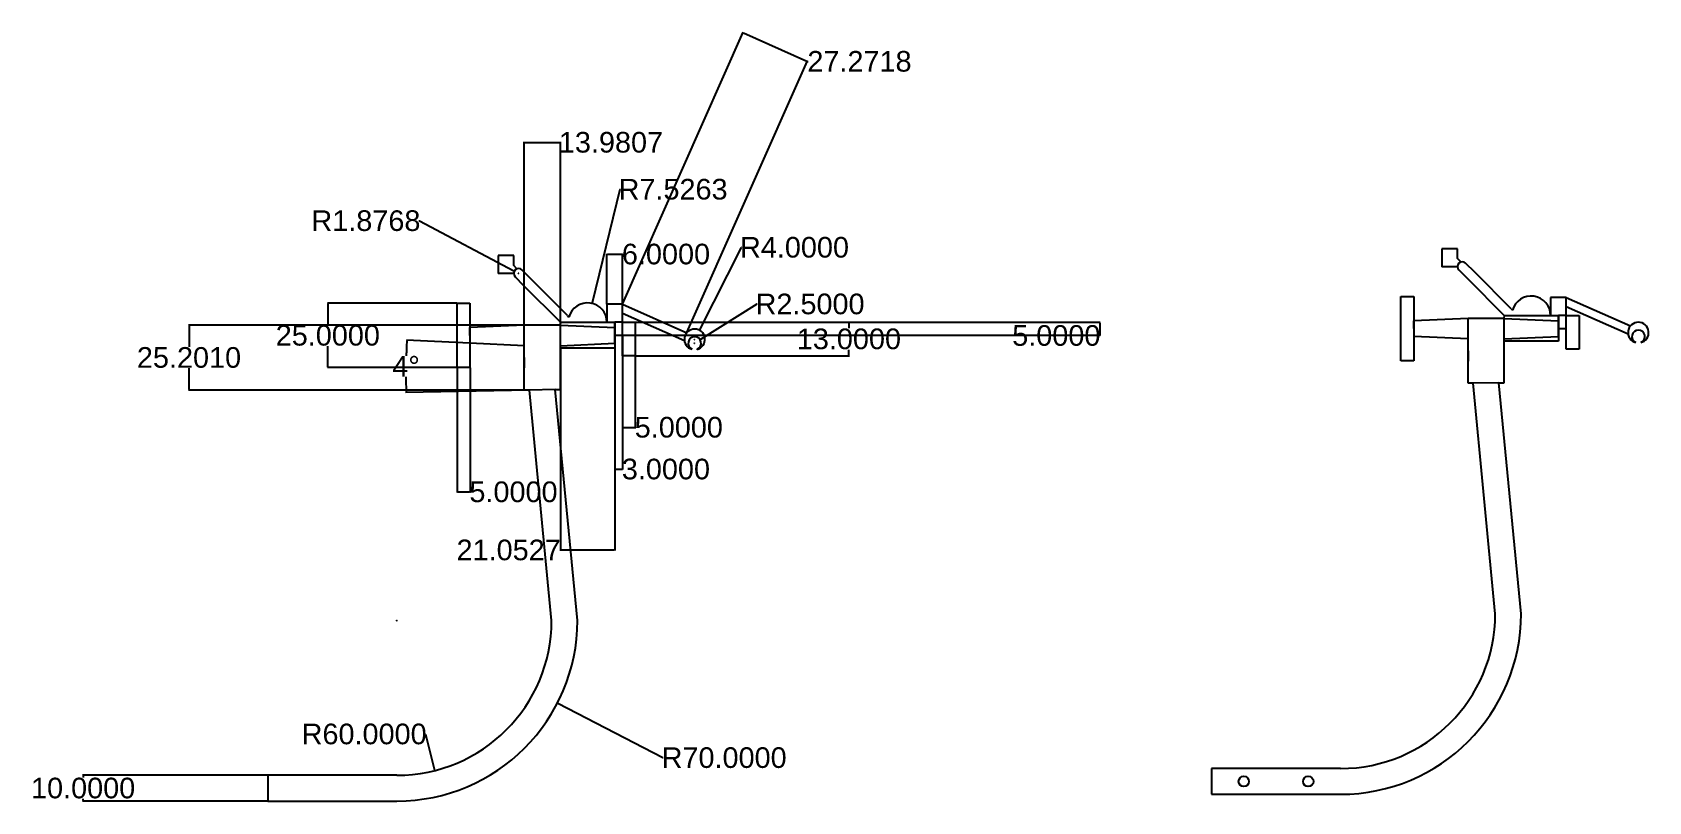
# Model space of a CAD drawing. Header units: centimetres. Extents: x 278 to 1925, y 134 to 807.
# Drawn here: x 1299 to 1925, y 500 to 798 of the extents above; entities that cross this region are included whole.
import ezdxf

# ---------------------------------------------------------------- set-up
doc = ezdxf.new("R2010")
doc.units = ezdxf.units.CM
doc.header["$MEASUREMENT"] = 0
doc.layers.add('Dimensiuni', color=7, linetype='Continuous')
doc.layers.add('Sistem prindere', color=130, linetype='Continuous')
doc.styles.get("Standard").update_dxf_attribs({"font": 'arial.ttf'})
doc.dimstyles.get("Standard").update_dxf_attribs({"dimtxt": 8, "dimasz": 0.18, "dimexe": 0.18, "dimexo": 0.0625, "dimgap": 0.09, "dimtad": 0, "dimtih": 1, "dimtoh": 1, "dimdec": 4, "dimzin": 0, "dimdsep": 46, "dimtxsty": 'Standard', "dimcen": 0.09, "dimadec": 0, "dimazin": 0, "dimtfac": 1, "dimtdec": 4, "dimtofl": 0, "dimtmove": 0, "dimatfit": 3, "dimfxl": 1, "dimtolj": 1, "dimtzin": 0, "dimarcsym": 0})

# ---------------------------------------------------------------- blocks, each defined once
blk = doc.blocks.new('*D27')
at = {"layer": 'Defpoints', "color": 0, "transparency": 16777216}
for p in [(1390.16, 510.05), (1318.57, 500.05), (1390.16, 500.05)]:
    blk.add_point(p, dxfattribs=at)
at = {"layer": 'Dimensiuni', "color": 0, "lineweight": -2, "transparency": 16777216}
for p, q in [((1390.1, 510.05), (1318.39, 510.05)), ((1318.57, 509.87), (1318.57, 509.23)), ((1390.1, 500.05), (1318.39, 500.05)), ((1318.57, 500.23), (1318.57, 500.88))]:
    blk.add_line(p, q, dxfattribs=at)
at = {"layer": 'Dimensiuni', "color": 0, "transparency": 16777216}
for points in [[(1318.54, 509.87), (1318.6, 509.87), (1318.57, 510.05)], [(1318.54, 500.23), (1318.6, 500.23), (1318.57, 500.05)]]:
    blk.add_solid(points, dxfattribs=at)
at = {"layer": 'Dimensiuni', "color": 0, "transparency": 16777216, "insert": (1318.57, 505.05), "char_height": 8, "attachment_point": 5}
blk.add_mtext('\\A1;10.0000', dxfattribs=at)
blk = doc.blocks.new('*D28')
at = {"layer": 'Defpoints', "color": 0, "transparency": 16777216}
for p in [(1440.16, 570.05), (1454.87, 511.88)]:
    blk.add_point(p, dxfattribs=at)
at = {"layer": 'Dimensiuni', "color": 0, "lineweight": -2, "transparency": 16777216}
for p, q in [((1451.12, 526.02), (1451.3, 526.02)), ((1451.3, 526.02), (1454.83, 512.06))]:
    blk.add_line(p, q, dxfattribs=at)
at = {"layer": 'Dimensiuni', "color": 0, "transparency": 16777216}
blk.add_solid([(1454.86, 512.07), (1454.8, 512.05), (1454.87, 511.88)], dxfattribs=at)
at = {"layer": 'Dimensiuni', "color": 0, "transparency": 16777216, "insert": (1427.5, 526.02), "char_height": 8, "attachment_point": 5}
blk.add_mtext('\\A1;R60.0000', dxfattribs=at)
blk = doc.blocks.new('*D29')
at = {"layer": 'Defpoints', "color": 0, "transparency": 16777216}
for p in [(1440.16, 570.05), (1502.36, 537.94)]:
    blk.add_point(p, dxfattribs=at)
at = {"layer": 'Dimensiuni', "color": 0, "lineweight": -2, "transparency": 16777216}
for p, q in [((1440.16, 569.96), (1440.16, 570.14)), ((1440.07, 570.05), (1440.25, 570.05)), ((1543.25, 516.84), (1502.52, 537.86)), ((1543.43, 516.84), (1543.25, 516.84))]:
    blk.add_line(p, q, dxfattribs=at)
at = {"layer": 'Dimensiuni', "color": 0, "transparency": 16777216}
blk.add_solid([(1502.54, 537.89), (1502.51, 537.83), (1502.36, 537.94)], dxfattribs=at)
at = {"layer": 'Dimensiuni', "color": 0, "transparency": 16777216, "insert": (1567.04, 516.84), "char_height": 8, "attachment_point": 5}
blk.add_mtext('\\A1;R70.0000', dxfattribs=at)
blk = doc.blocks.new('*D30')
at = {"layer": 'Defpoints', "color": 0, "transparency": 16777216}
for p in [(1463.53, 693.14), (1413.42, 668.14), (1463.53, 668.14)]:
    blk.add_point(p, dxfattribs=at)
at = {"layer": 'Dimensiuni', "color": 0, "lineweight": -2, "transparency": 16777216}
for p, q in [((1463.46, 693.14), (1413.24, 693.14)), ((1413.42, 692.96), (1413.42, 684.82)), ((1413.42, 668.32), (1413.42, 676.47)), ((1463.46, 668.14), (1413.24, 668.14))]:
    blk.add_line(p, q, dxfattribs=at)
at = {"layer": 'Dimensiuni', "color": 0, "transparency": 16777216}
for points in [[(1413.39, 692.96), (1413.45, 692.96), (1413.42, 693.14)], [(1413.39, 668.32), (1413.45, 668.32), (1413.42, 668.14)]]:
    blk.add_solid(points, dxfattribs=at)
at = {"layer": 'Dimensiuni', "color": 0, "transparency": 16777216, "insert": (1413.42, 680.64), "char_height": 8, "attachment_point": 5}
blk.add_mtext('\\A1;25.0000', dxfattribs=at)
blk = doc.blocks.new('*D31')
at = {"layer": 'Defpoints', "color": 0, "transparency": 16777216}
for p in [(1463.53, 668.14), (1468.53, 668.14), (1468.53, 619.93)]:
    blk.add_point(p, dxfattribs=at)
at = {"layer": 'Dimensiuni', "color": 0, "lineweight": -2, "transparency": 16777216}
for p, q in [((1463.53, 668.08), (1463.53, 619.75)), ((1468.53, 668.08), (1468.53, 619.75)), ((1463.71, 619.93), (1468.35, 619.93)), ((1468.53, 619.93), (1468.71, 619.93))]:
    blk.add_line(p, q, dxfattribs=at)
at = {"layer": 'Dimensiuni', "color": 0, "transparency": 16777216}
for points in [[(1463.71, 619.96), (1463.71, 619.9), (1463.53, 619.93)], [(1468.35, 619.96), (1468.35, 619.9), (1468.53, 619.93)]]:
    blk.add_solid(points, dxfattribs=at)
at = {"layer": 'Dimensiuni', "color": 0, "transparency": 16777216, "insert": (1485.39, 619.93), "char_height": 8, "attachment_point": 5}
blk.add_mtext('\\A1;5.0000', dxfattribs=at)
blk = doc.blocks.new('*D32')
at = {"layer": 'Defpoints', "color": 0, "transparency": 16777216}
for p in [(1503.56, 755.49), (1489.58, 684.64), (1503.56, 684.64)]:
    blk.add_point(p, dxfattribs=at)
at = {"layer": 'Dimensiuni', "color": 0, "lineweight": -2, "transparency": 16777216}
for p, q in [((1489.58, 684.7), (1489.58, 755.67)), ((1489.76, 755.49), (1503.38, 755.49)), ((1503.56, 684.7), (1503.56, 755.67)), ((1503.56, 755.49), (1503.74, 755.49))]:
    blk.add_line(p, q, dxfattribs=at)
at = {"layer": 'Dimensiuni', "color": 0, "transparency": 16777216}
for points in [[(1489.76, 755.52), (1489.76, 755.46), (1489.58, 755.49)], [(1503.38, 755.52), (1503.38, 755.46), (1503.56, 755.49)]]:
    blk.add_solid(points, dxfattribs=at)
at = {"layer": 'Dimensiuni', "color": 0, "transparency": 16777216, "insert": (1523.17, 755.49), "char_height": 8, "attachment_point": 5}
blk.add_mtext('\\A1;13.9807', dxfattribs=at)
blk = doc.blocks.new('*D33')
at = {"layer": 'Defpoints', "color": 0, "transparency": 16777216}
for p in [(1359.61, 684.64), (1489.58, 684.64), (1489.58, 659.44)]:
    blk.add_point(p, dxfattribs=at)
at = {"layer": 'Dimensiuni', "color": 0, "lineweight": -2, "transparency": 16777216}
for p, q in [((1489.52, 684.64), (1359.43, 684.64)), ((1359.61, 684.46), (1359.61, 676.22)), ((1359.61, 659.62), (1359.61, 667.87)), ((1489.52, 659.44), (1359.43, 659.44))]:
    blk.add_line(p, q, dxfattribs=at)
at = {"layer": 'Dimensiuni', "color": 0, "transparency": 16777216}
for points in [[(1359.58, 684.46), (1359.64, 684.46), (1359.61, 684.64)], [(1359.58, 659.62), (1359.64, 659.62), (1359.61, 659.44)]]:
    blk.add_solid(points, dxfattribs=at)
at = {"layer": 'Dimensiuni', "color": 0, "transparency": 16777216, "insert": (1359.61, 672.04), "char_height": 8, "attachment_point": 5}
blk.add_mtext('\\A1;25.2010', dxfattribs=at)
blk = doc.blocks.new('*D34')
at = {"layer": 'Defpoints', "color": 0, "transparency": 16777216}
for p in [(1503.56, 675.74), (1524.61, 675.74), (1503.56, 597.39)]:
    blk.add_point(p, dxfattribs=at)
at = {"layer": 'Dimensiuni', "color": 0, "lineweight": -2, "transparency": 16777216}
for p, q in [((1503.56, 675.68), (1503.56, 597.21)), ((1524.61, 675.68), (1524.61, 597.21)), ((1503.56, 597.39), (1503.38, 597.39)), ((1524.43, 597.39), (1503.74, 597.39))]:
    blk.add_line(p, q, dxfattribs=at)
at = {"layer": 'Dimensiuni', "color": 0, "transparency": 16777216}
for points in [[(1503.74, 597.42), (1503.74, 597.36), (1503.56, 597.39)], [(1524.43, 597.42), (1524.43, 597.36), (1524.61, 597.39)]]:
    blk.add_solid(points, dxfattribs=at)
at = {"layer": 'Dimensiuni', "color": 0, "transparency": 16777216, "insert": (1483.51, 597.39), "char_height": 8, "attachment_point": 5}
blk.add_mtext('\\A1;21.0527', dxfattribs=at)
blk = doc.blocks.new('*D35')
at = {"layer": 'Defpoints', "color": 0, "transparency": 16777216}
for p in [(1515.86, 693.06), (1514.09, 685.74)]:
    blk.add_point(p, dxfattribs=at)
at = {"layer": 'Dimensiuni', "color": 0, "lineweight": -2, "transparency": 16777216}
for p, q in [((1526.55, 737.28), (1515.9, 693.23)), ((1526.73, 737.28), (1526.55, 737.28)), ((1514, 685.74), (1514.18, 685.74)), ((1514.09, 685.65), (1514.09, 685.83))]:
    blk.add_line(p, q, dxfattribs=at)
at = {"layer": 'Dimensiuni', "color": 0, "transparency": 16777216}
blk.add_solid([(1515.87, 693.24), (1515.93, 693.22), (1515.86, 693.06)], dxfattribs=at)
at = {"layer": 'Dimensiuni', "color": 0, "transparency": 16777216, "insert": (1547.25, 737.28), "char_height": 8, "attachment_point": 5}
blk.add_mtext('\\A1;R7.5263', dxfattribs=at)
blk = doc.blocks.new('*D36')
at = {"layer": 'Defpoints', "color": 0, "transparency": 16777216}
for p in [(1555.61, 679.11), (1557.41, 682.68)]:
    blk.add_point(p, dxfattribs=at)
at = {"layer": 'Dimensiuni', "color": 0, "lineweight": -2, "transparency": 16777216}
for p, q in [((1573.62, 714.77), (1557.49, 682.84)), ((1573.8, 714.77), (1573.62, 714.77)), ((1555.52, 679.11), (1555.7, 679.11)), ((1555.61, 679.02), (1555.61, 679.2))]:
    blk.add_line(p, q, dxfattribs=at)
at = {"layer": 'Dimensiuni', "color": 0, "transparency": 16777216}
blk.add_solid([(1557.46, 682.86), (1557.52, 682.83), (1557.41, 682.68)], dxfattribs=at)
at = {"layer": 'Dimensiuni', "color": 0, "transparency": 16777216, "insert": (1594.31, 714.77), "char_height": 8, "attachment_point": 5}
blk.add_mtext('\\A1;R4.0000', dxfattribs=at)
blk = doc.blocks.new('*D37')
at = {"layer": 'Defpoints', "color": 0, "transparency": 16777216}
for p in [(1555.61, 677.61), (1557.72, 678.95)]:
    blk.add_point(p, dxfattribs=at)
at = {"layer": 'Dimensiuni', "color": 0, "lineweight": -2, "transparency": 16777216}
for p, q in [((1579.65, 692.79), (1557.87, 679.04)), ((1579.83, 692.79), (1579.65, 692.79)), ((1555.52, 677.61), (1555.7, 677.61)), ((1555.61, 677.52), (1555.61, 677.7))]:
    blk.add_line(p, q, dxfattribs=at)
at = {"layer": 'Dimensiuni', "color": 0, "transparency": 16777216}
blk.add_solid([(1557.86, 679.07), (1557.89, 679.02), (1557.72, 678.95)], dxfattribs=at)
at = {"layer": 'Dimensiuni', "color": 0, "transparency": 16777216, "insert": (1600.34, 692.79), "char_height": 8, "attachment_point": 5}
blk.add_mtext('\\A1;R2.5000', dxfattribs=at)
blk = doc.blocks.new('*D38')
at = {"layer": 'Defpoints', "color": 0, "transparency": 16777216}
for p in [(1485.68, 705.59), (1487.33, 704.72)]:
    blk.add_point(p, dxfattribs=at)
at = {"layer": 'Dimensiuni', "color": 0, "lineweight": -2, "transparency": 16777216}
for p, q in [((1448.73, 725.09), (1448.91, 725.09)), ((1448.91, 725.09), (1485.52, 705.68)), ((1487.24, 704.72), (1487.42, 704.72)), ((1487.33, 704.63), (1487.33, 704.81))]:
    blk.add_line(p, q, dxfattribs=at)
at = {"layer": 'Dimensiuni', "color": 0, "transparency": 16777216}
blk.add_solid([(1485.53, 705.7), (1485.5, 705.65), (1485.68, 705.59)], dxfattribs=at)
at = {"layer": 'Dimensiuni', "color": 0, "transparency": 16777216, "insert": (1428.19, 725.09), "char_height": 8, "attachment_point": 5}
blk.add_mtext('\\A1;R1.8768', dxfattribs=at)
blk = doc.blocks.new('*D39')
at = {"layer": 'Defpoints', "color": 0, "transparency": 16777216}
for p in [(1527.61, 712.14), (1521.61, 692.74), (1527.61, 692.74)]:
    blk.add_point(p, dxfattribs=at)
at = {"layer": 'Dimensiuni', "color": 0, "lineweight": -2, "transparency": 16777216}
for p, q in [((1521.61, 692.8), (1521.61, 712.32)), ((1521.79, 712.14), (1527.43, 712.14)), ((1527.61, 692.8), (1527.61, 712.32)), ((1527.61, 712.14), (1527.79, 712.14))]:
    blk.add_line(p, q, dxfattribs=at)
at = {"layer": 'Dimensiuni', "color": 0, "transparency": 16777216}
for points in [[(1521.79, 712.17), (1521.79, 712.11), (1521.61, 712.14)], [(1527.43, 712.17), (1527.43, 712.11), (1527.61, 712.14)]]:
    blk.add_solid(points, dxfattribs=at)
at = {"layer": 'Dimensiuni', "color": 0, "transparency": 16777216, "insert": (1544.5, 712.14), "char_height": 8, "attachment_point": 5}
blk.add_mtext('\\A1;6.0000', dxfattribs=at)
blk = doc.blocks.new('*D40')
at = {"layer": 'Defpoints', "color": 0, "transparency": 16777216}
for p in [(1532.61, 685.74), (1532.61, 672.74), (1615.4, 672.74)]:
    blk.add_point(p, dxfattribs=at)
at = {"layer": 'Dimensiuni', "color": 0, "lineweight": -2, "transparency": 16777216}
for p, q in [((1532.67, 685.74), (1615.58, 685.74)), ((1615.4, 685.56), (1615.4, 683.42)), ((1532.67, 672.74), (1615.58, 672.74)), ((1615.4, 672.92), (1615.4, 675.06))]:
    blk.add_line(p, q, dxfattribs=at)
at = {"layer": 'Dimensiuni', "color": 0, "transparency": 16777216}
for points in [[(1615.37, 685.56), (1615.43, 685.56), (1615.4, 685.74)], [(1615.37, 672.92), (1615.43, 672.92), (1615.4, 672.74)]]:
    blk.add_solid(points, dxfattribs=at)
at = {"layer": 'Dimensiuni', "color": 0, "transparency": 16777216, "insert": (1615.4, 679.24), "char_height": 8, "attachment_point": 5}
blk.add_mtext('\\A1;13.0000', dxfattribs=at)
blk = doc.blocks.new('*D41')
at = {"layer": 'Defpoints', "color": 0, "transparency": 16777216}
for p in [(1599.26, 786.96), (1527.61, 692.74), (1552.54, 681.68)]:
    blk.add_point(p, dxfattribs=at)
at = {"layer": 'Dimensiuni', "color": 0, "lineweight": -2, "transparency": 16777216}
for p, q in [((1527.64, 692.8), (1574.41, 798.19)), ((1574.5, 797.95), (1599.1, 787.03)), ((1552.56, 681.74), (1599.34, 787.12)), ((1599.26, 786.96), (1599.43, 786.89)), ((1599.43, 786.89), (1599.61, 786.89))]:
    blk.add_line(p, q, dxfattribs=at)
at = {"layer": 'Dimensiuni', "color": 0, "transparency": 16777216}
for points in [[(1574.51, 797.98), (1574.49, 797.92), (1574.34, 798.02)], [(1599.11, 787.06), (1599.09, 787.01), (1599.26, 786.96)]]:
    blk.add_solid(points, dxfattribs=at)
at = {"layer": 'Dimensiuni', "color": 0, "transparency": 16777216, "insert": (1619.49, 786.89), "char_height": 8, "attachment_point": 5}
blk.add_mtext('\\A1;27.2718', dxfattribs=at)
blk = doc.blocks.new('*D42')
at = {"layer": 'Defpoints', "color": 0, "transparency": 16777216}
for p in [(1527.61, 672.74), (1532.61, 672.74), (1532.61, 644.97)]:
    blk.add_point(p, dxfattribs=at)
at = {"layer": 'Dimensiuni', "color": 0, "lineweight": -2, "transparency": 16777216}
for p, q in [((1527.61, 672.68), (1527.61, 644.79)), ((1532.61, 672.68), (1532.61, 644.79)), ((1527.79, 644.97), (1532.43, 644.97)), ((1532.61, 644.97), (1532.79, 644.97))]:
    blk.add_line(p, q, dxfattribs=at)
at = {"layer": 'Dimensiuni', "color": 0, "transparency": 16777216}
for points in [[(1527.79, 645), (1527.79, 644.94), (1527.61, 644.97)], [(1532.43, 645), (1532.43, 644.94), (1532.61, 644.97)]]:
    blk.add_solid(points, dxfattribs=at)
at = {"layer": 'Dimensiuni', "color": 0, "transparency": 16777216, "insert": (1549.47, 644.97), "char_height": 8, "attachment_point": 5}
blk.add_mtext('\\A1;5.0000', dxfattribs=at)
blk = doc.blocks.new('*D43')
at = {"layer": 'Defpoints', "color": 0, "transparency": 16777216}
for p in [(1524.61, 680.74), (1527.61, 680.74), (1527.61, 628.76)]:
    blk.add_point(p, dxfattribs=at)
at = {"layer": 'Dimensiuni', "color": 0, "lineweight": -2, "transparency": 16777216}
for p, q in [((1524.61, 680.68), (1524.61, 628.58)), ((1527.61, 680.68), (1527.61, 628.58)), ((1524.79, 628.76), (1527.43, 628.76)), ((1527.61, 628.76), (1527.79, 628.76))]:
    blk.add_line(p, q, dxfattribs=at)
at = {"layer": 'Dimensiuni', "color": 0, "transparency": 16777216}
for points in [[(1524.79, 628.79), (1524.79, 628.73), (1524.61, 628.76)], [(1527.43, 628.79), (1527.43, 628.73), (1527.61, 628.76)]]:
    blk.add_solid(points, dxfattribs=at)
at = {"layer": 'Dimensiuni', "color": 0, "transparency": 16777216, "insert": (1544.47, 628.76), "char_height": 8, "attachment_point": 5}
blk.add_mtext('\\A1;3.0000', dxfattribs=at)
blk = doc.blocks.new('*D44')
at = {"layer": 'Defpoints', "color": 0, "transparency": 16777216}
for p in [(1527.61, 685.74), (1527.61, 680.74), (1712.66, 680.74)]:
    blk.add_point(p, dxfattribs=at)
at = {"layer": 'Dimensiuni', "color": 0, "lineweight": -2, "transparency": 16777216}
for p, q in [((1527.67, 685.74), (1712.84, 685.74)), ((1712.66, 685.56), (1712.66, 680.92)), ((1527.67, 680.74), (1712.84, 680.74)), ((1712.66, 680.56), (1712.48, 680.56)), ((1712.66, 680.74), (1712.66, 680.56))]:
    blk.add_line(p, q, dxfattribs=at)
at = {"layer": 'Dimensiuni', "color": 0, "transparency": 16777216}
for points in [[(1712.63, 685.56), (1712.69, 685.56), (1712.66, 685.74)], [(1712.63, 680.92), (1712.69, 680.92), (1712.66, 680.74)]]:
    blk.add_solid(points, dxfattribs=at)
at = {"layer": 'Dimensiuni', "color": 0, "transparency": 16777216, "insert": (1695.79, 680.56), "char_height": 8, "attachment_point": 5}
blk.add_mtext('\\A1;5.0000', dxfattribs=at)
blk = doc.blocks.new('*D45')
at = {"layer": 'Defpoints', "color": 0, "transparency": 16777216}
for p in [(1468.53, 677.64), (1489.58, 676.64), (1443.79, 672.03), (1491.58, 659.44), (1501.56, 659.64)]:
    blk.add_point(p, dxfattribs=at)
at = {"layer": 'Dimensiuni', "color": 0, "lineweight": -2, "transparency": 16777216}
for p, q in [((1468.46, 677.64), (1443.86, 678.81)), ((1491.52, 659.44), (1443.58, 658.47))]:
    blk.add_line(p, q, dxfattribs=at)
for start, end in [(177.31479, 178.43784), (179.99623, 181.11942)]:
    blk.add_arc((1744.48, 664.53), 300.78, start, end, dxfattribs=at)
at = {"layer": 'Dimensiuni', "color": 0, "transparency": 16777216}
for points in [[(1444, 678.63), (1444.06, 678.62), (1444.04, 678.8)], [(1443.79, 658.66), (1443.73, 658.66), (1443.76, 658.48)]]:
    blk.add_solid(points, dxfattribs=at)
at = {"layer": 'Dimensiuni', "color": 0, "transparency": 16777216, "insert": (1443.73, 668.64), "char_height": 8, "attachment_point": 5}
blk.add_mtext('\\A1;4°', dxfattribs=at)

msp = doc.modelspace()

# ---------------------------------------------------------------- linework, layer by layer
at = {"layer": 'Sistem prindere'}
for p, q in [((1851.24306, 714.24639), (1845.24306, 714.24639)), ((1845.24306, 714.24639), (1845.24306, 707.24639)), ((1851.24306, 710.40485), (1851.24306, 714.24639)), ((1485.45672, 711.62778), (1479.45672, 711.62778)), ((1479.45672, 711.62778), (1479.45672, 704.62778)), ((1485.45672, 707.78624), (1485.45672, 711.62778)), ((1852.52719, 709.11452), (1851.24306, 710.40485)), ((1857.97655, 705.11244), (1854.4504, 708.65733)), ((1482.45672, 704.62778), (1479.45672, 704.62778)), ((1485.45672, 704.62778), (1482.45672, 704.62778)), ((1486.74085, 706.49591), (1485.45672, 707.78624)), ((1485.45672, 704.62778), (1485.45672, 704.71517)), ((1489.45514, 699.92103), (1486.00289, 703.39162)), ((1492.19021, 702.49383), (1488.66406, 706.03872)), ((1506.29483, 688.31427), (1492.19021, 702.49383)), ((1848.24306, 707.24639), (1845.24306, 707.24639)), ((1851.24306, 707.24639), (1848.24306, 707.24639)), ((1851.24306, 707.24639), (1851.24306, 707.33378)), ((1855.24148, 702.53965), (1851.78924, 706.01023)), ((1869.3461, 688.36009), (1855.24148, 702.53965)), ((1872.08117, 690.93289), (1857.97655, 705.11244)), ((1503.55975, 685.74148), (1489.45514, 699.92103)), ((1829.31271, 670.75959), (1829.31271, 695.75959)), ((1829.31271, 695.75959), (1834.31271, 695.75959)), ((1834.31271, 695.75959), (1834.31271, 670.75959)), ((1463.52637, 668.14098), (1463.52637, 693.14098)), ((1463.52637, 693.14098), (1468.52637, 693.14098)), ((1468.52637, 693.14098), (1468.52637, 668.14098)), ((1527.61245, 692.74148), (1521.61245, 692.74148)), ((1521.61245, 692.74148), (1521.61245, 685.74148)), ((1527.61245, 685.74148), (1527.61245, 692.74148)), ((1527.61245, 692.74148), (1552.53954, 681.67853)), ((1527.61245, 689.24148), (1551.63342, 678.65169)), ((1872.08117, 690.93289), (1872.62417, 690.387)), ((1893.39879, 695.36009), (1887.39879, 695.36009)), ((1887.39879, 695.36009), (1887.39879, 688.36009)), ((1893.39879, 688.36009), (1893.39879, 695.36009)), ((1893.39879, 695.36009), (1918.32588, 684.29714)), ((1893.39879, 691.86009), (1917.41977, 681.2703)), ((1489.57906, 684.64098), (1468.52637, 683.64098)), ((1468.52637, 680.64098), (1468.52637, 683.64098)), ((1503.55975, 684.64098), (1489.57906, 684.64098)), ((1489.57906, 679.43998), (1489.57906, 684.64098)), ((1503.55975, 685.74148), (1503.5076, 684.64346)), ((1503.55975, 685.74148), (1524.61245, 685.74148)), ((1503.55975, 659.64098), (1503.55975, 684.64098)), ((1503.55975, 684.64098), (1524.61245, 683.64098)), ((1506.29483, 688.31427), (1506.83782, 687.76839)), ((1524.61245, 677.64098), (1524.61245, 685.74148)), ((1524.61245, 685.74148), (1524.61245, 675.74148)), ((1527.61245, 685.74148), (1524.61245, 685.74148)), ((1524.61245, 683.64098), (1524.61245, 677.64098)), ((1527.61245, 680.74148), (1527.61245, 685.74148)), ((1527.61245, 685.74148), (1532.61245, 685.74148)), ((1532.61245, 685.74148), (1532.61245, 675.74148)), ((1855.3654, 687.25959), (1834.31271, 686.25959)), ((1834.31271, 683.25959), (1834.31271, 686.25959)), ((1834.31271, 683.25959), (1834.31271, 680.25959)), ((1869.3461, 687.25959), (1855.3654, 687.25959)), ((1855.3654, 682.05859), (1855.3654, 687.25959)), ((1869.3461, 688.36009), (1869.29394, 687.26207)), ((1869.3461, 688.36009), (1890.39879, 688.36009)), ((1869.3461, 662.25959), (1869.3461, 687.25959)), ((1869.3461, 687.25959), (1890.39879, 686.25959)), ((1890.39879, 680.25959), (1890.39879, 688.36009)), ((1890.39879, 688.36009), (1890.39879, 678.36009)), ((1893.39879, 688.36009), (1890.39879, 688.36009)), ((1890.39879, 686.25959), (1890.39879, 680.25959)), ((1890.39879, 683.36009), (1893.39879, 683.36009)), ((1893.39879, 683.36009), (1893.39879, 688.36009)), ((1893.39879, 688.36009), (1898.39879, 688.36009)), ((1893.39879, 678.36009), (1893.39879, 683.36009)), ((1898.39879, 688.36009), (1898.39879, 678.36009)), ((1468.52637, 680.64098), (1468.52637, 677.64098)), ((1489.57906, 676.64098), (1468.52637, 677.64098)), ((1489.57906, 659.43998), (1489.57906, 679.43998)), ((1503.55975, 676.64098), (1524.61245, 677.64098)), ((1503.55975, 672.14098), (1503.55975, 677.14098)), ((1524.61245, 680.74148), (1527.61245, 680.74148)), ((1527.61245, 675.74148), (1527.61245, 680.74148)), ((1855.3654, 679.25959), (1834.31271, 680.25959)), ((1855.3654, 662.05859), (1855.3654, 682.05859)), ((1855.3654, 674.65909), (1855.3654, 678.65909)), ((1855.3654, 674.65909), (1855.3654, 678.65909)), ((1869.3461, 679.25959), (1890.39879, 680.25959)), ((1869.3461, 674.75959), (1869.3461, 679.75959)), ((1890.39879, 678.36009), (1869.3461, 678.36009)), ((1893.39879, 675.36009), (1893.39879, 678.36009)), ((1898.39879, 678.36009), (1898.39879, 675.36009)), ((1920.36522, 677.86421), (1920.36522, 677.951)), ((1922.36493, 677.84965), (1922.36493, 677.92638)), ((1489.57906, 672.04048), (1489.57906, 676.04048)), ((1489.57906, 672.04048), (1489.57906, 676.04048)), ((1489.57906, 672.04048), (1489.57906, 668.04048)), ((1524.61245, 675.74148), (1503.55975, 675.74148)), ((1527.61245, 672.74148), (1527.61245, 675.74148)), ((1532.61245, 672.74148), (1527.61245, 672.74148)), ((1532.61245, 675.74148), (1532.61245, 672.74148)), ((1554.57887, 675.2456), (1554.57887, 675.33239)), ((1556.57859, 675.23103), (1556.57859, 675.30777)), ((1834.31271, 670.75959), (1829.31271, 670.75959)), ((1855.3654, 674.65909), (1855.3654, 670.65909)), ((1898.39879, 675.36009), (1893.39879, 675.36009)), ((1468.52637, 668.14098), (1463.52637, 668.14098)), ((1491.57906, 659.43998), (1489.57906, 659.43998)), ((1501.55975, 659.64098), (1491.57906, 659.43998)), ((1500.16446, 570.05326), (1491.57906, 659.43998)), ((1510.16446, 570.05326), (1501.55975, 659.64098)), ((1501.55975, 659.64098), (1503.55975, 659.64098)), ((1857.3654, 662.05859), (1855.3654, 662.05859)), ((1867.3461, 662.25959), (1857.3654, 662.05859)), ((1865.9508, 572.67187), (1857.3654, 662.05859)), ((1875.9508, 572.67187), (1867.3461, 662.25959)), ((1867.3461, 662.25959), (1869.3461, 662.25959)), ((1440.16446, 510.05326), (1390.16446, 510.05326)), ((1390.16446, 510.05326), (1390.16446, 500.05326)), ((1440.16446, 510.05326), (1440.16446, 510.05326)), ((1805.9508, 512.67187), (1755.9508, 512.67187)), ((1755.9508, 512.67187), (1755.9508, 502.67187)), ((1805.9508, 512.67187), (1805.9508, 512.67187)), ((1755.9508, 502.67187), (1805.9508, 502.67187)), ((1805.9508, 502.67187), (1805.9508, 502.67187)), ((1390.16446, 500.05326), (1440.16446, 500.05326)), ((1440.16446, 500.05326), (1440.16446, 500.05326))]:
    msp.add_line(p, q, dxfattribs=at)
for centre in [(1768.4508, 507.67187), (1793.4508, 507.67187)]:
    msp.add_circle(centre, 2, dxfattribs=at)
for centre, radius, start, end in [((1853.11982, 707.33378), 1.87676, 44.8481917, 224.8481917), ((1487.33348, 704.71517), 1.87676, 44.8481917, 224.8481917), ((1879.87245, 688.36009), 7.52635, 0, 164.37685554), ((1514.0861, 685.74148), 7.52635, 0, 164.37685554), ((1555.60694, 679.11123), 4, 284.0584752, 255.10692825), ((1921.39328, 681.72984), 4, 284.0584752, 255.10692825), ((1555.60694, 677.61123), 2.5, 292.87110044, 245.71815805), ((1921.39328, 680.22984), 2.5, 292.87110044, 245.71815805), ((1805.9508, 572.67187), 70, 270, 0), ((1805.9508, 572.67187), 60, 270, 0), ((1440.16446, 570.05326), 70, 270, 0), ((1440.16446, 570.05326), 60, 270, 0)]:
    msp.add_arc(centre, radius, start, end, dxfattribs=at)

# ---------------------------------------------------------------- dimensions: what is measured, and where the dimension line sits
at = {"layer": 'Dimensiuni'}
dim = msp.add_aligned_dim(p1=(1527.61245, 692.74148), p2=(1552.53954, 681.67853), distance=115.18384, dimstyle='Standard', dxfattribs=at)
dim.commit()
dim.dimension.update_dxf_attribs({"geometry": '*D41', "text_midpoint": (1619.48897, 786.88652)})
for base, p1, p2, picture, middle in [((1503.55975, 755.48563), (1489.57906, 684.64098), (1503.55975, 684.64098), '*D32', (1523.16673, 755.48563)), ((1527.61245, 712.14185), (1521.61245, 692.74148), (1527.61245, 692.74148), '*D39', (1544.49636, 712.14185)), ((1527.61245, 628.76227), (1524.61245, 680.74148), (1527.61245, 680.74148), '*D43', (1544.47181, 628.76227)), ((1503.55975, 597.38949), (1524.61245, 675.74148), (1503.55975, 675.74148), '*D34', (1483.50804, 597.38949)), ((1532.61245, 644.97455), (1527.61245, 672.74148), (1532.61245, 672.74148), '*D42', (1549.47454, 644.97455)), ((1468.52637, 619.92807), (1463.52637, 668.14098), (1468.52637, 668.14098), '*D31', (1485.38845, 619.92807))]:
    dim = msp.add_linear_dim(base=base, p1=p1, p2=p2, dimstyle='Standard', dxfattribs=at)
    dim.commit()
    dim.dimension.update_dxf_attribs({"geometry": picture, "text_midpoint": middle})
for center, mpoint, picture, middle in [((1514.0861, 685.74148), (1515.85528, 693.05693), '*D35', (1547.25383, 737.27902)), ((1487.33348, 704.71517), (1485.67529, 705.59417), '*D38', (1428.19385, 725.08562)), ((1555.60694, 679.11123), (1557.4105, 682.68154), '*D36', (1594.30943, 714.76813)), ((1555.60694, 677.61123), (1557.72088, 678.94586), '*D37', (1600.34394, 692.7932)), ((1440.16446, 570.05326), (1502.36478, 537.94221), '*D29', (1567.0447, 516.83681)), ((1440.16446, 570.05326), (1454.87246, 511.8839), '*D28', (1427.49909, 526.02445))]:
    dim = msp.add_radius_dim(center=center, mpoint=mpoint, dimstyle='Standard', dxfattribs=at)
    dim.commit()
    dim.dimension.update_dxf_attribs({"geometry": picture, "text_midpoint": middle, "dimtype": 164})
for base, p1, p2, picture, middle in [((1413.42249, 668.14098), (1463.52637, 693.14098), (1463.52637, 668.14098), '*D30', (1413.42249, 680.64098)), ((1359.60511, 684.64098), (1489.57906, 659.43998), (1489.57906, 684.64098), '*D33', (1359.60511, 672.04048)), ((1712.65512, 680.74148), (1527.61245, 685.74148), (1527.61245, 680.74148), '*D44', (1695.79304, 680.56148)), ((1615.40492, 672.74148), (1532.61245, 685.74148), (1532.61245, 672.74148), '*D40', (1615.40492, 679.24148)), ((1318.57084, 500.05326), (1390.16446, 510.05326), (1390.16446, 500.05326), '*D27', (1318.57084, 505.05326))]:
    dim = msp.add_linear_dim(base=base, p1=p1, p2=p2, angle=90, dimstyle='Standard', dxfattribs=at)
    dim.commit()
    dim.dimension.update_dxf_attribs({"geometry": picture, "text_midpoint": middle})
dim = msp.add_angular_dim_2l(base=(1443.79191, 672.03112), line1=((1501.55975, 659.64098), (1491.57906, 659.43998)), line2=((1489.57906, 676.64098), (1468.52637, 677.64098)), dimstyle='Standard', dxfattribs=at)
dim.commit()
dim.dimension.update_dxf_attribs({"geometry": '*D45', "text_midpoint": (1443.72652, 668.64293)})

doc.saveas('drawing.dxf')
